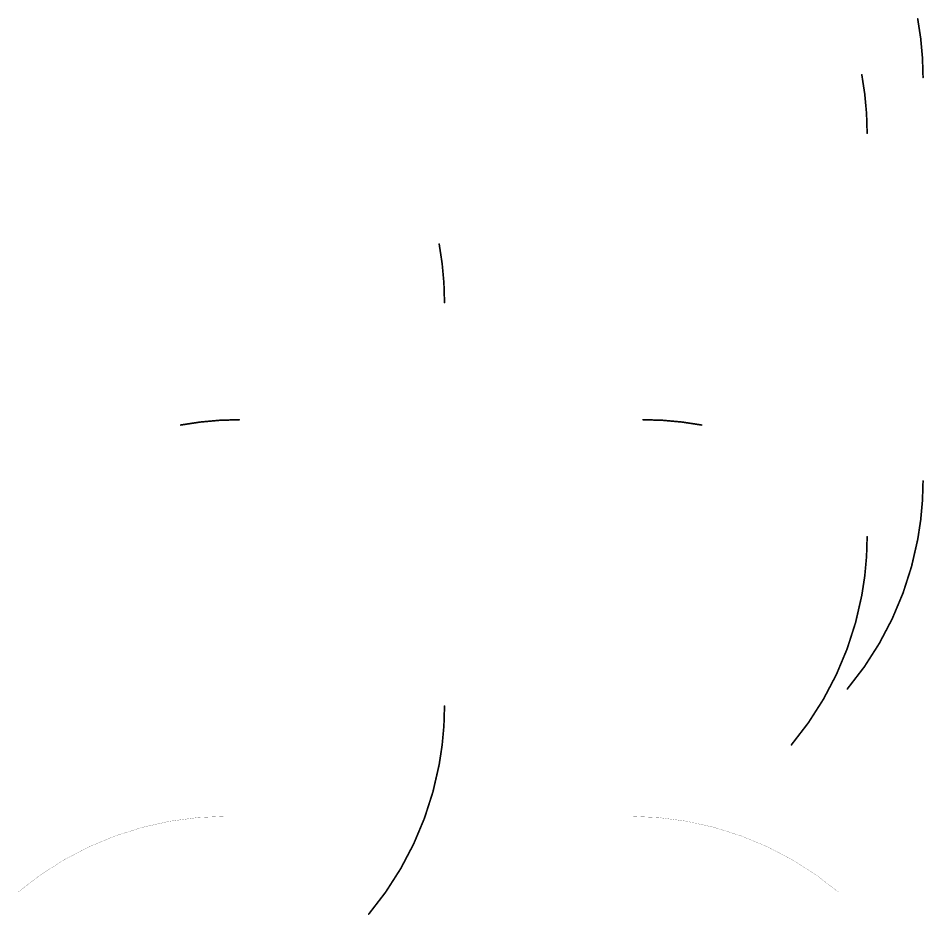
# Model space of a CAD drawing. Extents: x 27 to 297, y 27 to 322.
# Drawn here: x 220.2 to 290.2, y 252.3 to 321.6 of the extents above; entities that cross this region are included whole.
import ezdxf

# ---------------------------------------------------------------- set-up
doc = ezdxf.new("R2010")
doc.units = 0
doc.layers.add('KEEPOUTLAYER', color=6, linetype='CONTINUOUS')
doc.layers.add('MECHANICAL1', color=6, linetype='CONTINUOUS')

msp = doc.modelspace()

# ---------------------------------------------------------------- linework, layer by layer
at = {"layer": 'KEEPOUTLAYER'}
for points, const_width in [([(220.222608, 254.112456, -0.176327), (236.292306, 259.961347)], 0.013), ([(267.484847, 259.961347, -0.176327), (283.554548, 254.112456)], 0.0127)]:
    msp.add_lwpolyline(points, format="xyb", dxfattribs=dict(at, const_width=const_width))
for points, const_width in [([(236.289058, 259.961347, 1), (236.295555, 259.961347, 1)], 0.0065), ([(267.481672, 259.961347, 1), (267.488022, 259.961347, 1)], 0.00635), ([(220.219359, 254.112456, 1), (220.225856, 254.112456, 1)], 0.0065), ([(283.551373, 254.112456, 1), (283.557723, 254.112456, 1)], 0.00635)]:
    msp.add_lwpolyline(points, format="xyb", close=True, dxfattribs=dict(at, const_width=const_width))
at = {"layer": 'MECHANICAL1', "const_width": 0.127}
for points in [[(289.690561, 321.582887, -0.045456), (290.102115, 317.065332)], [(285.372561, 317.264887, -0.045456), (285.784115, 312.747332)], [(252.733561, 304.183887, -0.045456), (253.145115, 299.666332)], [(232.772113, 290.198561, -0.045456), (237.289668, 290.610115)], [(268.482219, 290.610115, -0.045456), (272.999774, 290.198561)], [(290.102115, 285.872781, -0.045456), (289.690561, 281.355226)], [(289.690548, 281.35516, -0.129829), (284.253221, 269.803082)], [(285.784115, 281.554781, -0.045456), (285.372561, 277.037226)], [(285.372548, 277.03716, -0.129829), (279.935221, 265.485082)], [(253.145115, 268.473781, -0.045456), (252.733561, 263.956226)], [(252.733548, 263.95616, -0.129829), (247.296221, 252.404082)]]:
    msp.add_lwpolyline(points, format="xyb", dxfattribs=at)
at = {"layer": 'MECHANICAL1', "const_width": 0.0635}
for points in [[(289.658811, 321.582887, 1), (289.722311, 321.582887, 1)], [(285.340811, 317.264887, 1), (285.404311, 317.264887, 1)], [(290.070365, 317.065332, 1), (290.133865, 317.065332, 1)], [(285.752365, 312.747332, 1), (285.815865, 312.747332, 1)], [(252.701811, 304.183887, 1), (252.765311, 304.183887, 1)], [(253.113365, 299.666332, 1), (253.176865, 299.666332, 1)], [(237.257918, 290.610115, 1), (237.321418, 290.610115, 1)], [(268.450469, 290.610115, 1), (268.513969, 290.610115, 1)], [(232.740363, 290.198561, 1), (232.803863, 290.198561, 1)], [(272.968024, 290.198561, 1), (273.031524, 290.198561, 1)], [(290.070365, 285.872781, 1), (290.133865, 285.872781, 1)], [(285.752365, 281.554781, 1), (285.815865, 281.554781, 1)], [(289.658798, 281.35516, 1), (289.722298, 281.35516, 1)], [(289.658811, 281.355226, 1), (289.722311, 281.355226, 1)], [(285.340798, 277.03716, 1), (285.404298, 277.03716, 1)], [(285.340811, 277.037226, 1), (285.404311, 277.037226, 1)], [(284.221471, 269.803082, 1), (284.284971, 269.803082, 1)], [(253.113365, 268.473781, 1), (253.176865, 268.473781, 1)], [(279.903471, 265.485082, 1), (279.966971, 265.485082, 1)], [(252.701798, 263.95616, 1), (252.765298, 263.95616, 1)], [(252.701811, 263.956226, 1), (252.765311, 263.956226, 1)], [(247.264471, 252.404082, 1), (247.327971, 252.404082, 1)]]:
    msp.add_lwpolyline(points, format="xyb", close=True, dxfattribs=at)

doc.saveas('drawing.dxf')
